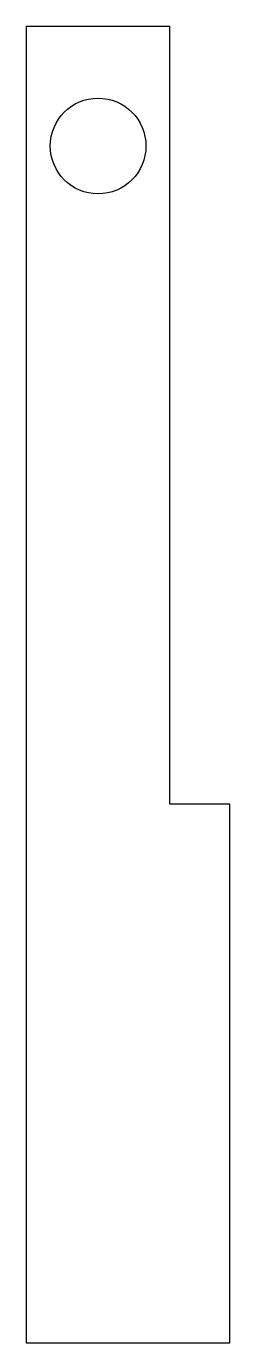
# Model space of a CAD drawing. Header units: millimetres. Extents: x 10 to 44, y 10 to 230.
import ezdxf

# ---------------------------------------------------------------- set-up
doc = ezdxf.new("R2010")
doc.units = ezdxf.units.MM
doc.layers.add('Sketch', color=7, linetype='CONTINUOUS')

msp = doc.modelspace()

# ---------------------------------------------------------------- linework, layer by layer
at = {"layer": 'Sketch'}
for p, q in [((10, 230), (10, 10)), ((10, 230), (34, 230)), ((34, 100), (34, 230)), ((44, 100), (34, 100)), ((44, 10), (44, 100)), ((10, 10), (44, 10))]:
    msp.add_line(p, q, dxfattribs=at)
msp.add_circle((22, 210), 8, dxfattribs=at)

doc.saveas('drawing.dxf')
